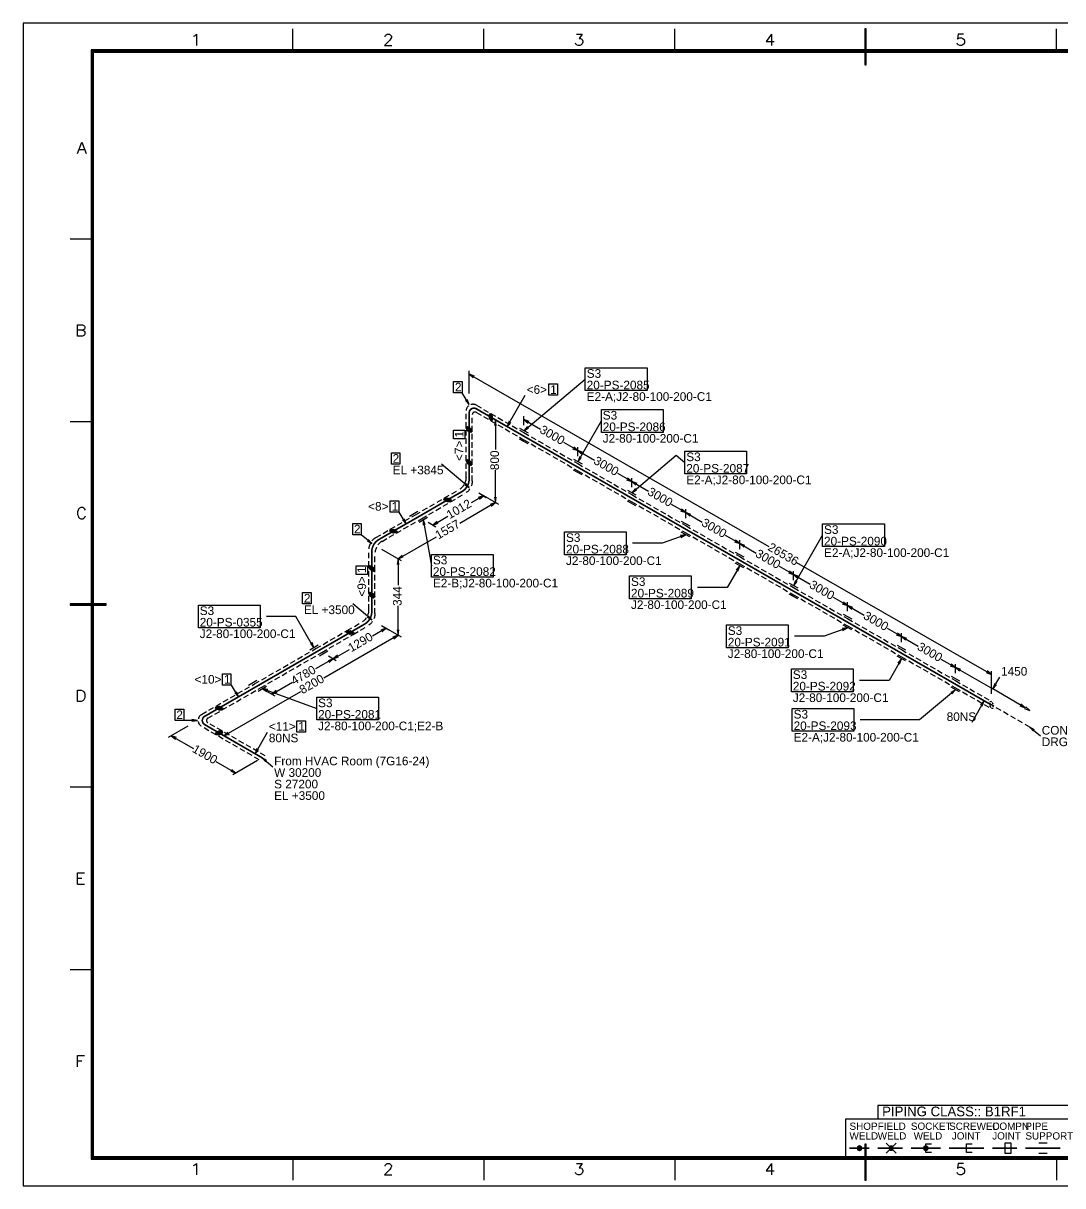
# Model space of a CAD drawing. Extents: x 0 to 594, y 0 to 420.
# Drawn here: x 0 to 375.8, y 0 to 420 of the extents above; entities that cross this region are included whole.
import ezdxf

# ---------------------------------------------------------------- set-up
doc = ezdxf.new("R2010")
doc.units = 0
doc.linetypes.add('GT100', pattern=[1, 0.666667, -0.333333])
doc.linetypes.add('GT110', pattern=[3, 2, -1])
doc.styles.add('HTX1', font='O8116901', dxfattribs={"width": 1.02})

msp = doc.modelspace()

# ---------------------------------------------------------------- linework, layer by layer
at = {"layer": 'GT_1', "flags": 128}
for points in [[(0, 0), (594, 0), (594, 420), (0, 420), (0, 0)], [(61.6, 415.3), (62, 415.5), (62.6, 416), (62.6, 412)], [(97.5, 410), (97.5, 418)], [(130.8, 415.1), (130.8, 415.3), (131, 415.6), (131.2, 415.8), (131.6, 416), (132.4, 416), (132.7, 415.8), (132.9, 415.6), (133.1, 415.3), (133.1, 414.9), (132.9, 414.5), (132.5, 413.9), (130.6, 412), (133.3, 412)], [(166.5, 410), (166.5, 418)], [(200, 416), (202.1, 416), (201, 414.5), (201.5, 414.5), (201.9, 414.3), (202.1, 414.1), (202.3, 413.5), (202.3, 413.2), (202.1, 412.6), (201.7, 412.2), (201.2, 412), (200.6, 412), (200, 412.2), (199.8, 412.4), (199.6, 412.8)], [(235.5, 410), (235.5, 418)], [(270.5, 416), (268.6, 413.4), (271.5, 413.4)], [(270.5, 416), (270.5, 412)], [(304.3, 405), (304.7, 405), (304.7, 418), (304.3, 418), (304.3, 405)], [(304.5, 405), (304.5, 418)], [(304.5, 410), (304.5, 418)], [(339.9, 416), (338, 416), (337.8, 414.3), (338, 414.5), (338.6, 414.7), (339.2, 414.7), (339.7, 414.5), (340.1, 414.1), (340.3, 413.5), (340.3, 413.2), (340.1, 412.6), (339.7, 412.2), (339.2, 412), (338.6, 412), (338, 412.2), (337.8, 412.4), (337.6, 412.8)], [(373.5, 410), (373.5, 418)], [(583.6, 409.6), (584.4, 410.4), (24.6, 410.4), (25.4, 409.6), (583.6, 409.6)], [(25.4, 409.6), (24.6, 410.4), (24.6, 9.6), (25.4, 10.4), (25.4, 409.6)], [(584.2, 410.2), (24.8, 410.2), (25, 410), (584, 410), (583.8, 409.8), (25.2, 409.8)], [(24.8, 410.2), (24.8, 9.8), (25, 10), (25, 410), (25.2, 409.8), (25.2, 10.2)], [(25, 10), (584, 10), (584, 85), (404, 85), (404, 410), (25, 410), (25, 10)], [(19.6, 373), (21.2, 377), (22.7, 373)], [(20.2, 374.4), (22.1, 374.4)], [(25, 342), (17, 342)], [(19.6, 307), (19.6, 311), (21.4, 311), (21.9, 310.8), (22.1, 310.6), (22.3, 310.3), (22.3, 309.9), (22.1, 309.5), (21.9, 309.3), (21.4, 309.1), (19.6, 309.1)], [(21.4, 309.1), (21.9, 308.9), (22.1, 308.7), (22.3, 308.4), (22.3, 307.8), (22.1, 307.4), (21.9, 307.2), (21.4, 307), (19.6, 307)], [(161.2, 286.2), (161.2, 294.4)], [(203.2, 295.5), (225.5, 295.5), (225.5, 287.3), (203.2, 287.3), (203.2, 295.5)], [(155.6, 290.6), (158.7, 290.6), (158.7, 286.5), (155.6, 286.5), (155.6, 290.6)], [(163.1, 292.5), (161.2, 293.2), (162.7, 291.9)], [(161.2, 293.2), (269.5, 230.9)], [(181, 272.8), (203.2, 291.4)], [(161.2, 282.2), (158.7, 286.5)], [(175, 274.3), (181.5, 285.6)], [(190, 289.7), (193.1, 289.7), (193.1, 285.6), (190, 285.6), (190, 289.7)], [(159.9, 283.7), (161.2, 282.2), (160.5, 284.1)], [(164.7, 280.2), (171.8, 276.1)], [(168.4, 277.3), (169, 276.5), (169.6, 276.6), (169.6, 278.1), (169, 278.9), (168.4, 278.8), (168.4, 277.3)], [(168.4, 278.8), (169.07, 278.8)], [(168.4, 278.6), (169.22, 278.6)], [(168.4, 278.4), (169.38, 278.4)], [(168.4, 278.2), (169.53, 278.2)], [(168.4, 278), (169.6, 278)], [(168.4, 277.8), (169.6, 277.8)], [(168.4, 277.6), (169.6, 277.6)], [(168.4, 277.4), (169.6, 277.4)], [(168.47, 277.2), (169.6, 277.2)], [(181, 274.8), (181, 278)], [(209, 280.4), (231.3, 280.4), (231.3, 272.2), (209, 272.2), (209, 280.4)], [(25, 276), (17, 276)], [(155.5, 269.8), (155.5, 273), (159.6, 273), (159.6, 269.8), (155.5, 269.8)], [(160.6, 272.8), (160.1, 273.8), (160.6, 274.3), (161.8, 273.6), (162.3, 272.6), (161.8, 272.1), (160.6, 272.8)], [(160.1, 273.8), (161.46, 273.8)], [(160.2, 273.6), (161.8, 273.6)], [(160.3, 274), (161.11, 274)], [(160.3, 273.4), (161.9, 273.4)], [(160.4, 273.2), (162, 273.2)], [(160.5, 273), (162.1, 273)], [(168.62, 277), (169.6, 277)], [(168.78, 276.8), (169.6, 276.8)], [(168.93, 276.6), (169.6, 276.6)], [(171, 274.7), (170.7, 276.7), (170.4, 274.7)], [(170.7, 276.7), (170.7, 266)], [(175.7, 276.2), (175, 274.3), (176.3, 275.8)], [(179.4, 273.7), (182.5, 272)], [(182.9, 276.1), (181, 276.8), (182.5, 275.5)], [(181, 276.8), (187, 273.3)], [(182.3, 274.3), (181, 272.8), (182.7, 273.8)], [(200.5, 261.6), (209, 276.3)], [(160.6, 272.8), (162.2, 272.8)], [(160.94, 272.6), (162.3, 272.6)], [(161.29, 272.4), (162.1, 272.4)], [(182.5, 268), (179.4, 269.7)], [(133.1, 264.8), (136.2, 264.8), (136.2, 260.7), (133.1, 260.7), (133.1, 264.8)], [(200.5, 265.6), (195.4, 268.5)], [(198.6, 266.3), (200.5, 265.6), (199, 266.9)], [(200.5, 263.6), (200.5, 266.8)], [(200.5, 263.6), (200.5, 266.8)], [(202.4, 264.9), (200.5, 265.6), (202, 264.3)], [(200.5, 265.6), (206.5, 262.1)], [(239.2, 265.4), (261.5, 265.4), (261.5, 257.2), (239.2, 257.2), (239.2, 265.4)], [(161.2, 252.3), (151.2, 260.7)], [(160.6, 260.9), (160.1, 261.9), (160.6, 262.4), (161.8, 261.7), (162.3, 260.7), (161.8, 260.2), (160.6, 260.9)], [(160.15, 261.8), (161.63, 261.8)], [(160.2, 262), (161.29, 262)], [(160.25, 261.6), (161.85, 261.6)], [(160.35, 261.4), (161.95, 261.4)], [(160.4, 262.2), (160.94, 262.2)], [(160.45, 261.2), (162.05, 261.2)], [(160.55, 261), (162.15, 261)], [(160.77, 260.8), (162.25, 260.8)], [(161.11, 260.6), (162.2, 260.6)], [(198.9, 262.5), (202, 260.8)], [(201.2, 263.5), (200.5, 261.6), (201.8, 263.1)], [(220, 250.4), (236.1, 263.9), (239.2, 261.3)], [(161.46, 260.4), (162, 260.4)], [(170.7, 246.8), (170.7, 258.5)], [(202, 256.8), (198.9, 258.5)], [(220, 254.4), (214.9, 257.3)], [(159.5, 253.3), (161.2, 252.3), (159.9, 253.8)], [(218.1, 255.1), (220, 254.4), (218.5, 255.7)], [(220, 252.4), (220, 255.6)], [(220, 252.4), (220, 255.6)], [(221.9, 253.7), (220, 254.4), (221.5, 253.1)], [(220, 254.4), (226, 250.9)], [(152.1, 247.8), (152.3, 248.4), (153.4, 248.5), (154.7, 247.8), (154.5, 247.2), (153.4, 247.1), (152.1, 247.8)], [(152.1, 247.8), (154.7, 247.8)], [(152.17, 248), (154.33, 248)], [(152.23, 248.2), (153.96, 248.2)], [(152.3, 248.4), (153.59, 248.4)], [(166.4, 249.3), (161.9, 246.7)], [(164.9, 248), (166.4, 249.3), (164.5, 248.6)], [(164.7, 250.3), (171.8, 246.2)], [(164.7, 250.3), (167.4, 248.7)], [(164.7, 250.3), (171.8, 246.2)], [(170.4, 248.8), (170.7, 246.8), (171, 248.8)], [(218.4, 251.3), (221.5, 249.6)], [(221.3, 251.9), (220, 250.4), (221.7, 251.4)], [(22.5, 244.1), (22.3, 244.5), (21.9, 244.8), (21.5, 245), (20.8, 245), (20.4, 244.8), (20, 244.5), (19.8, 244.1), (19.6, 243.5), (19.6, 242.5), (19.8, 242), (20, 241.6), (20.4, 241.2), (20.8, 241), (21.5, 241), (21.9, 241.2), (22.3, 241.6), (22.5, 242)], [(132.7, 247.5), (135.8, 247.5), (135.8, 243.4), (132.7, 243.4), (132.7, 247.5)], [(152.47, 247.6), (154.63, 247.6)], [(152.84, 247.4), (154.57, 247.4)], [(153.21, 247.2), (154.5, 247.2)], [(170.7, 246.8), (157.8, 239.3)], [(169.2, 245.5), (170.7, 246.8), (168.8, 246.1)], [(221.5, 245.6), (218.4, 247.3)], [(239.5, 243.2), (234.4, 246.1)], [(237.6, 243.9), (239.5, 243.2), (238, 244.5)], [(239.5, 241.2), (239.5, 244.4)], [(239.5, 241.2), (239.5, 244.4)], [(138.4, 239.1), (135.9, 243.4)], [(137.1, 240.6), (138.4, 239.1), (137.7, 241)], [(142.6, 243.6), (139.6, 241.8)], [(143.1, 239.8), (146.1, 241.6)], [(145.3, 238.8), (144.6, 240.7), (144.6, 238.7)], [(144.6, 240.7), (147.6, 224)], [(146.4, 239.7), (149.1, 238.1)], [(148.1, 238.7), (153.5, 241.9)], [(149.6, 240), (148.1, 238.7), (150, 239.4)], [(237.9, 240.1), (241, 238.4)], [(241.4, 242.5), (239.5, 243.2), (241, 241.9)], [(239.5, 243.2), (245.5, 239.7)], [(119.1, 239.3), (122.2, 239.3), (122.2, 235.2), (119.1, 235.2), (119.1, 239.3)], [(132.5, 236.5), (132.7, 237.1), (133.8, 237.2), (135.1, 236.5), (134.9, 235.9), (133.8, 235.8), (132.5, 236.5)], [(132.53, 236.6), (134.91, 236.6)], [(132.6, 236.8), (134.54, 236.8)], [(132.67, 237), (134.17, 237)], [(132.69, 236.4), (135.07, 236.4)], [(133.06, 236.2), (135, 236.2)], [(133.43, 236), (134.93, 236)], [(195.7, 236.2), (218, 236.2), (218, 228), (195.7, 228), (195.7, 236.2)], [(241, 234.4), (237.9, 236.1)], [(289, 239.1), (311.3, 239.1), (311.3, 230.9), (289, 230.9), (289, 239.1)], [(126, 232), (122.2, 235.2)], [(124.3, 233), (126, 232), (124.7, 233.5)], [(135.5, 226.5), (149.4, 234.5)], [(239.5, 235.2), (231, 232.1), (220.3, 232.1)], [(237.8, 234.2), (239.5, 235.2), (237.5, 234.9)], [(259, 232), (253.9, 234.9)], [(257.1, 232.7), (259, 232), (257.5, 233.3)], [(259, 230), (259, 233.2)], [(259, 230), (259, 233.2)], [(260.9, 231.3), (259, 232), (260.5, 230.7)], [(259, 232), (265, 228.5)], [(278.5, 216.8), (289, 235)], [(129.5, 230), (136.6, 225.9)], [(129.5, 230), (136.6, 225.9)], [(137, 227.8), (135.5, 226.5), (137.4, 227.2)], [(147.6, 228.1), (169.9, 228.1), (169.9, 219.9), (147.6, 219.9), (147.6, 228.1)], [(257.4, 228.9), (260.5, 227.2)], [(120.3, 220.8), (120.3, 224), (124.4, 224), (124.4, 220.8), (120.3, 220.8)], [(125.4, 222.6), (124.9, 223.6), (125.4, 224.1), (126.6, 223.4), (127.1, 222.4), (126.6, 221.9), (125.4, 222.6)], [(124.9, 223.6), (126.26, 223.6)], [(125, 223.4), (126.6, 223.4)], [(125.1, 223.8), (125.91, 223.8)], [(125.1, 223.2), (126.7, 223.2)], [(125.2, 223), (126.8, 223)], [(125.3, 222.8), (126.9, 222.8)], [(135.8, 224.5), (135.5, 226.5), (135.2, 224.5)], [(135.5, 226.5), (135.5, 217)], [(259, 224), (254.5, 216.2), (243.8, 216.2)], [(260.5, 223.2), (257.4, 224.9)], [(258.3, 222.1), (259, 224), (257.7, 222.5)], [(278.5, 220.8), (273.4, 223.7)], [(350, 184.7), (279.7, 225)], [(125.4, 222.6), (127, 222.6)], [(125.74, 222.4), (127.1, 222.4)], [(126.09, 222.2), (126.9, 222.2)], [(219.2, 220.3), (241.5, 220.3), (241.5, 212.1), (219.2, 212.1), (219.2, 220.3)], [(276.6, 221.5), (278.5, 220.8), (277, 222.1)], [(278.5, 218.8), (278.5, 222)], [(278.5, 218.8), (278.5, 222)], [(280.4, 220.1), (278.5, 220.8), (280, 219.5)], [(278.5, 220.8), (284.5, 217.3)], [(279.2, 218.7), (278.5, 216.8), (279.8, 218.3)], [(101, 214.3), (104.1, 214.3), (104.1, 210.2), (101, 210.2), (101, 214.3)], [(125.4, 213), (124.9, 214), (125.4, 214.5), (126.6, 213.8), (127.1, 212.8), (126.6, 212.3), (125.4, 213)], [(276.9, 217.7), (280, 216)], [(30, 209.8), (30, 210.2), (17, 210.2), (17, 209.8), (30, 209.8)], [(30, 210), (17, 210)], [(25, 210), (17, 210)], [(126, 204.4), (119.1, 210.2)], [(124.9, 214), (126.26, 214)], [(125, 213.8), (126.6, 213.8)], [(125.1, 214.2), (125.91, 214.2)], [(125.1, 213.6), (126.7, 213.6)], [(125.2, 213.4), (126.8, 213.4)], [(125.3, 213.2), (126.9, 213.2)], [(125.4, 213), (127, 213)], [(125.74, 212.8), (127.1, 212.8)], [(126.09, 212.6), (126.9, 212.6)], [(280, 212), (276.9, 213.7)], [(298, 209.6), (292.9, 212.5)], [(296.1, 210.3), (298, 209.6), (296.5, 210.9)], [(298, 207.6), (298, 210.8)], [(298, 207.6), (298, 210.8)], [(63.3, 209.8), (85.6, 209.8), (85.6, 201.6), (63.3, 201.6), (63.3, 209.8)], [(124.3, 205.4), (126, 204.4), (124.7, 205.9)], [(135.5, 198.9), (135.5, 209.5)], [(296.4, 206.5), (299.5, 204.8)], [(299.9, 208.9), (298, 209.6), (299.5, 208.3)], [(298, 209.6), (304, 206.1)], [(105.1, 194.4), (98.6, 205.7), (87.9, 205.7)], [(129.5, 202.4), (136.6, 198.3)], [(129.5, 202.4), (132.2, 200.8)], [(129.5, 202.4), (136.6, 198.3)], [(254.2, 202.6), (276.5, 202.6), (276.5, 194.4), (254.2, 194.4), (254.2, 202.6)], [(298, 201.6), (289.5, 198.5), (278.8, 198.5)], [(296.3, 200.6), (298, 201.6), (296, 201.3)], [(299.5, 200.8), (296.4, 202.5)], [(135.5, 198.9), (108.7, 183.4)], [(116.9, 199.9), (117.1, 200.5), (118.2, 200.6), (119.5, 199.9), (119.3, 199.3), (118.2, 199.2), (116.9, 199.9)], [(116.93, 200), (119.31, 200)], [(117, 200.2), (118.94, 200.2)], [(117.07, 200.4), (118.57, 200.4)], [(117.09, 199.8), (119.47, 199.8)], [(117.46, 199.6), (119.4, 199.6)], [(117.83, 199.4), (119.33, 199.4)], [(131.2, 201.4), (126.3, 198.6)], [(129.7, 200.1), (131.2, 201.4), (129.3, 200.7)], [(134, 197.6), (135.5, 198.9), (133.6, 198.2)], [(135.2, 200.9), (135.5, 198.9), (135.8, 200.9)], [(317.5, 198.4), (312.4, 201.3)], [(315.6, 199.1), (317.5, 198.4), (316, 199.7)], [(317.5, 196.4), (317.5, 199.6)], [(317.5, 196.4), (317.5, 199.6)], [(319.4, 197.7), (317.5, 198.4), (319, 197.1)], [(317.5, 198.4), (323.5, 194.9)], [(106.6, 195.3), (103.6, 193.5)], [(103.8, 195.9), (105.1, 194.4), (104.4, 196.3)], [(107.1, 191.5), (110.1, 193.3)], [(112.1, 190.4), (117.9, 193.8)], [(315.9, 195.3), (319, 193.6)], [(112.1, 190.4), (105.6, 186.7)], [(110.6, 189.1), (112.1, 190.4), (110.2, 189.7)], [(110.4, 191.4), (113.1, 189.8)], [(110.4, 191.4), (113.1, 189.8)], [(113.6, 191.7), (112.1, 190.4), (114, 191.1)], [(317.5, 190.4), (313, 182.6), (302.3, 182.6)], [(319, 189.6), (315.9, 191.3)], [(316.8, 188.5), (317.5, 190.4), (316.2, 188.9)], [(337, 187.2), (331.9, 190.1)], [(72, 185), (75.1, 185), (75.1, 180.9), (72, 180.9), (72, 185)], [(277.7, 186.7), (300, 186.7), (300, 178.5), (277.7, 178.5), (277.7, 186.7)], [(335.1, 187.9), (337, 187.2), (335.5, 188.5)], [(337, 185.2), (337, 188.4)], [(337, 185.2), (337, 188.4)], [(338.9, 186.5), (337, 187.2), (338.5, 185.9)], [(337, 187.2), (350.5, 179.5)], [(348.1, 185.4), (350, 184.7), (348.5, 186)], [(350, 177.7), (350, 185.9)], [(77.8, 176.6), (75.3, 180.9)], [(84.4, 182.5), (81.4, 180.7)], [(89.9, 177.6), (97.3, 181.9)], [(335.4, 184.1), (338.5, 182.4)], [(350.5, 179.5), (353, 183.8)], [(351.2, 181.4), (350.5, 179.5), (351.8, 181)], [(19.6, 175), (19.6, 179), (21, 179), (21.5, 178.8), (21.9, 178.5), (22.1, 178.1), (22.3, 177.5), (22.3, 176.5), (22.1, 176), (21.9, 175.6), (21.5, 175.2), (21, 175), (19.6, 175)], [(72.5, 162.6), (100.3, 178.6)], [(76.5, 178.1), (77.8, 176.6), (77.1, 178.5)], [(84.9, 178.7), (87.9, 180.5)], [(88.4, 179.3), (86.4, 179.6), (88.1, 178.6)], [(86.4, 179.6), (106.1, 172.4)], [(88.2, 178.6), (90.9, 177)], [(91.4, 178.9), (89.9, 177.6), (91.8, 178.3)], [(106.1, 176.5), (128.4, 176.5), (128.4, 168.3), (106.1, 168.3), (106.1, 176.5)], [(337, 179.2), (324, 168.3), (302.6, 168.3)], [(335.7, 177.7), (337, 179.2), (335.3, 178.2)], [(338.5, 178.4), (335.4, 180.1)], [(362.2, 172.7), (350.5, 179.5)], [(69.5, 172.6), (69.7, 173.2), (70.8, 173.3), (72.1, 172.6), (71.9, 172), (70.8, 171.9), (69.5, 172.6)], [(69.5, 172.6), (72.1, 172.6)], [(69.57, 172.8), (71.73, 172.8)], [(69.63, 173), (71.36, 173)], [(69.7, 173.2), (70.99, 173.2)], [(69.87, 172.4), (72.03, 172.4)], [(278, 172.4), (300.3, 172.4), (300.3, 164.2), (278, 164.2), (278, 172.4)], [(347.4, 175.2), (342.9, 167.4)], [(346.7, 173.3), (347.4, 175.2), (346.1, 173.7)], [(360.3, 173.4), (362.2, 172.7), (360.7, 174)], [(362, 172.4), (363.9, 171.7), (362.4, 173)], [(54.9, 172.2), (58, 172.2), (58, 168.1), (54.9, 168.1), (54.9, 172.2)], [(63, 168.1), (58, 168.1)], [(61, 167.8), (63, 168.1), (61, 168.4)], [(70.24, 172.2), (71.97, 172.2)], [(70.61, 172), (71.9, 172)], [(98.9, 168), (102, 168), (102, 163.9), (98.9, 163.9), (98.9, 168)], [(59.5, 166.1), (52.4, 162)], [(66.5, 166.1), (73.6, 162)], [(72.1, 163.6), (71.9, 164.2), (70.8, 164.3), (69.5, 163.6), (69.7, 163), (70.8, 162.9), (72.1, 163.6)], [(69.87, 163.8), (72.03, 163.8)], [(70.24, 164), (71.97, 164)], [(70.61, 164.2), (71.9, 164.2)], [(74, 163.9), (72.5, 162.6), (74.4, 163.3)], [(83.8, 156.1), (88.3, 163.9)], [(365.6, 164.7), (363.9, 165.7), (365.2, 164.2)], [(363.9, 165.7), (367.7, 162.5)], [(55.4, 161.9), (53.5, 162.6), (55, 161.3)], [(53.5, 162.6), (61.5, 158)], [(69.5, 163.6), (72.1, 163.6)], [(69.57, 163.4), (71.73, 163.4)], [(69.63, 163.2), (71.36, 163.2)], [(69.7, 163), (70.99, 163)], [(84.5, 158), (83.8, 156.1), (85.1, 157.6)], [(76.9, 149.1), (69.8, 153.2)], [(84.7, 153.6), (75.8, 148.5)], [(88.1, 153.6), (86.4, 154.6), (87.7, 153.1)], [(86.4, 154.6), (90.2, 151.4)], [(75, 149.8), (76.9, 149.1), (75.4, 150.4)], [(25, 144), (17, 144)], [(19.6, 109), (19.6, 113), (22.1, 113)], [(19.6, 111.1), (21.2, 111.1)], [(19.6, 109), (22.1, 109)], [(25, 78), (17, 78)], [(19.6, 43), (19.6, 47), (22.1, 47)], [(19.6, 45.1), (21.2, 45.1)], [(404, 29), (309, 29), (309, 24)], [(307.4, 24), (297.2, 24), (297.2, 10)], [(319.4, 24), (307.4, 24)], [(404, 24), (309, 24)], [(333.2, 24), (319.4, 24)], [(348.8, 24), (333.2, 24)], [(360.8, 24), (348.8, 24)], [(376.4, 24), (360.8, 24)], [(302.9, 13), (302.3, 12.6), (301.7, 13), (301.7, 14.2), (302.3, 14.6), (302.9, 14.2), (302.9, 13)], [(301.7, 14.2), (302.9, 14.2)], [(301.7, 14), (302.9, 14)], [(301.7, 13.8), (302.9, 13.8)], [(301.7, 13.6), (302.9, 13.6)], [(301.7, 13.4), (302.9, 13.4)], [(301.7, 13.2), (302.9, 13.2)], [(301.7, 13), (302.9, 13)], [(302, 14.4), (302.6, 14.4)], [(302, 12.8), (302.6, 12.8)], [(304.7, 15), (304.3, 15), (304.3, 2), (304.7, 2), (304.7, 15)], [(304.5, 15), (304.5, 2)], [(312, 11.8), (315.6, 15.4)], [(312, 15.4), (315.6, 11.8)], [(313.4, 12.9), (314.1, 12.9), (314.5, 13.6), (314.1, 14.3), (313.4, 14.3), (313, 13.6), (313.4, 12.9)], [(313, 13.6), (314.5, 13.6)], [(313.11, 13.8), (314.39, 13.8)], [(313.11, 13.4), (314.39, 13.4)], [(313.23, 14), (314.27, 14)], [(313.23, 13.2), (314.27, 13.2)], [(313.34, 14.2), (314.16, 14.2)], [(313.34, 13), (314.16, 13)], [(326.9, 13), (326.3, 12.6), (325.7, 13), (325.7, 14.2), (326.3, 14.6), (326.9, 14.2), (326.9, 13)], [(325.7, 14.2), (326.9, 14.2)], [(325.7, 14), (326.9, 14)], [(325.7, 13.8), (326.9, 13.8)], [(325.7, 13.6), (326.9, 13.6)], [(325.7, 13.4), (326.9, 13.4)], [(325.7, 13.2), (326.9, 13.2)], [(325.7, 13), (326.9, 13)], [(326, 14.4), (326.6, 14.4)], [(326, 12.8), (326.6, 12.8)], [(328.3, 12), (326.3, 12), (326.3, 15.2), (328.3, 15.2)], [(343, 12), (341, 12), (341, 15.2), (343, 15.2)], [(354.8, 13.6), (354.8, 11.8), (357.1, 11.8), (357.1, 15.4), (354.8, 15.4), (354.8, 13.6), (357.1, 13.6)], [(370.2, 15.4), (367.1, 15.4)], [(25.4, 10.4), (24.6, 9.6), (584.4, 9.6), (583.6, 10.4), (25.4, 10.4)], [(24.8, 9.8), (584.2, 9.8), (584, 10), (25, 10), (25.2, 10.2), (583.8, 10.2)], [(97.5, 10), (97.5, 2)], [(166.5, 10), (166.5, 2)], [(235.5, 10), (235.5, 2)], [(304.5, 10), (304.5, 2)], [(367.1, 11.8), (370.2, 11.8)], [(373.5, 10), (373.5, 2)], [(61.6, 7.3), (62, 7.5), (62.6, 8), (62.6, 4)], [(130.8, 7.1), (130.8, 7.3), (131, 7.6), (131.2, 7.8), (131.6, 8), (132.4, 8), (132.7, 7.8), (132.9, 7.6), (133.1, 7.3), (133.1, 6.9), (132.9, 6.5), (132.5, 5.9), (130.6, 4), (133.3, 4)], [(200, 8), (202.1, 8), (201, 6.5), (201.5, 6.5), (201.9, 6.3), (202.1, 6.1), (202.3, 5.5), (202.3, 5.2), (202.1, 4.6), (201.7, 4.2), (201.2, 4), (200.6, 4), (200, 4.2), (199.8, 4.4), (199.6, 4.8)], [(270.5, 8), (268.6, 5.4), (271.5, 5.4)], [(270.5, 8), (270.5, 4)], [(339.9, 8), (338, 8), (337.8, 6.3), (338, 6.5), (338.6, 6.7), (339.2, 6.7), (339.7, 6.5), (340.1, 6.1), (340.3, 5.5), (340.3, 5.2), (340.1, 4.6), (339.7, 4.2), (339.2, 4), (338.6, 4), (338, 4.2), (337.8, 4.4), (337.6, 4.8)]]:
    msp.add_lwpolyline(points, dxfattribs=at)
at = {"layer": 'GT_1', "linetype": 'GT110', "flags": 128}
for points in [[(163.8, 282, 0.577191), (160.07, 279.85)], [(163.8, 279.4, 0.576963), (162.33, 278.55)], [(160.07, 255.95, -0.268116), (157.47, 251.45)], [(162.33, 254.65, -0.268116), (159.73, 250.15)], [(127.47, 234.15, 0.267786), (124.87, 229.65)], [(129.73, 232.85, 0.267786), (127.13, 228.35)], [(124.87, 208.05, -0.268116), (122.27, 203.55)], [(127.13, 206.75, -0.268116), (124.53, 202.25)], [(64.47, 170.25, 0.57736), (64.47, 165.95)], [(66.73, 168.95, 0.57736), (66.73, 167.25)]]:
    msp.add_lwpolyline(points, format="xyb", dxfattribs=at)
for points in [[(163.8, 282), (169, 279)], [(160.1, 273.9), (160.1, 279.9)], [(162.3, 272.5), (162.3, 278.5)], [(163.8, 279.4), (169, 276.4)], [(169, 279), (181, 272.1)], [(160.1, 262), (160.1, 273.9)], [(169, 276.4), (181, 269.5)], [(162.3, 260.6), (162.3, 272.5)], [(181, 272.1), (200.5, 260.9)], [(181, 269.5), (200.5, 258.3)], [(160.1, 256), (160.1, 262)], [(162.3, 254.6), (162.3, 260.6)], [(200.5, 260.9), (220, 249.7)], [(200.5, 258.3), (220, 247.1)], [(141.8, 242.4), (152.3, 248.5)], [(152.3, 248.5), (157.5, 251.5)], [(154.5, 247.1), (159.7, 250.1)], [(220, 249.7), (239.5, 238.5)], [(144, 241), (154.5, 247.1)], [(220, 247.1), (239.5, 235.9)], [(132.7, 237.2), (141.8, 242.4)], [(134.9, 235.8), (144, 241)], [(127.5, 234.2), (132.7, 237.2)], [(129.7, 232.8), (134.9, 235.8)], [(239.5, 238.5), (259, 227.3)], [(239.5, 235.9), (259, 224.7)], [(124.9, 223.7), (124.9, 229.7)], [(127.1, 222.3), (127.1, 228.3)], [(259, 227.3), (278.5, 216.1)], [(124.9, 214.1), (124.9, 223.7)], [(259, 224.7), (278.5, 213.5)], [(127.1, 212.7), (127.1, 222.3)], [(278.5, 216.1), (298, 204.9)], [(124.9, 208.1), (124.9, 214.1)], [(127.1, 206.7), (127.1, 212.7)], [(278.5, 213.5), (298, 202.3)], [(117.1, 200.6), (122.3, 203.6)], [(119.3, 199.2), (124.5, 202.2)], [(298, 204.9), (317.5, 193.7)], [(298, 202.3), (317.5, 191.1)], [(105.8, 194.1), (117.1, 200.6)], [(108, 192.7), (119.3, 199.2)], [(83.6, 181.3), (105.8, 194.1)], [(317.5, 193.7), (337, 182.5)], [(85.8, 179.9), (108, 192.7)], [(317.5, 191.1), (337, 179.9)], [(69.7, 173.3), (83.6, 181.3)], [(337, 182.5), (350, 175)], [(71.9, 171.9), (85.8, 179.9)], [(337, 179.9), (350, 172.4)], [(64.5, 170.3), (69.7, 173.3)], [(363.9, 165.7), (350, 173.7)], [(66.7, 168.9), (71.9, 171.9)], [(69.7, 162.9), (64.5, 165.9)], [(71.9, 164.3), (66.7, 167.3)], [(87.5, 155.3), (71.9, 164.3)], [(85.3, 153.9), (69.7, 162.9)]]:
    msp.add_lwpolyline(points, dxfattribs=at)
at = {"layer": 'GT_1', "const_width": 0.6, "flags": 128}
for points in [[(163.8, 280.7, 0.577127), (161.2, 279.2)], [(161.2, 255.3, -0.268116), (158.6, 250.8)], [(128.6, 233.5, 0.267786), (126, 229)], [(126, 207.4, -0.268116), (123.4, 202.9)], [(65.6, 169.6, 0.57736), (65.6, 166.6)]]:
    msp.add_lwpolyline(points, format="xyb", dxfattribs=at)
for points in [[(161.2, 279.2), (161.2, 273.2)], [(169, 277.7), (163.8, 280.7)], [(181, 270.8), (169, 277.7)], [(161.2, 273.2), (161.2, 261.3)], [(200.5, 259.6), (181, 270.8)], [(161.2, 261.3), (161.2, 255.3)], [(220, 248.4), (200.5, 259.6)], [(153.4, 247.8), (142.9, 241.7)], [(158.6, 250.8), (153.4, 247.8)], [(239.5, 237.2), (220, 248.4)], [(142.9, 241.7), (133.8, 236.5)], [(133.8, 236.5), (128.6, 233.5)], [(259, 226), (239.5, 237.2)], [(126, 229), (126, 223)], [(126, 223), (126, 213.4)], [(278.5, 214.8), (259, 226)], [(298, 203.6), (278.5, 214.8)], [(126, 213.4), (126, 207.4)], [(123.4, 202.9), (118.2, 199.9)], [(317.5, 192.4), (298, 203.6)], [(118.2, 199.9), (106.9, 193.4)], [(106.9, 193.4), (84.7, 180.6)], [(337, 181.2), (317.5, 192.4)], [(84.7, 180.6), (70.8, 172.6)], [(350, 173.7), (337, 181.2)], [(70.8, 172.6), (65.6, 169.6)], [(65.6, 166.6), (70.8, 163.6)], [(70.8, 163.6), (86.4, 154.6)], [(305.9, 13.6), (298.7, 13.6)], [(317.9, 13.6), (308.9, 13.6)], [(331.7, 13.6), (320.9, 13.6)], [(347.3, 13.6), (334.7, 13.6)], [(359.3, 13.6), (350.3, 13.6)], [(374.9, 13.6), (362.3, 13.6)]]:
    msp.add_lwpolyline(points, dxfattribs=at)
at = {"layer": 'GT_1', "linetype": 'GT100', "flags": 128}
msp.add_lwpolyline([(349.4, 173.3), (350, 172.5), (350.6, 172.6), (350.6, 174.1), (350, 174.9), (349.4, 174.8), (349.4, 173.3)], dxfattribs=at)

# ---------------------------------------------------------------- texts
at = {"layer": 'GT_1', "style": 'HTX1', "width": 1.02}
for s, height, p in [('S3', 3.125, (203.7, 291.9)), ('2', 3.12, (156.06, 287)), ('20-PS-2085', 3.125, (203.7, 287.73)), ('<6>', 3.125, (182, 286.1)), ('1', 3.12, (190.5, 286.1)), ('E2-A;J2-80-100-200-C1', 3.125, (203.7, 283.57)), ('S3', 3.125, (209.5, 276.8)), ('20-PS-2086', 3.125, (209.5, 272.63)), ('J2-80-100-200-C1', 3.125, (209.5, 268.47)), ('S3', 3.125, (239.7, 261.8)), ('2', 3.12, (133.56, 261.2)), ('20-PS-2087', 3.125, (239.7, 257.63)), ('EL +3845', 3.125, (133.56, 257.03)), ('E2-A;J2-80-100-200-C1', 3.125, (239.7, 253.47)), ('<8>', 3.125, (124.69, 243.9)), ('1', 3.12, (133.19, 243.9)), ('2', 3.12, (119.56, 235.7)), ('S3', 3.125, (196.21, 232.6)), ('S3', 3.125, (289.5, 235.5)), ('20-PS-2088', 3.125, (196.21, 228.43)), ('20-PS-2090', 3.125, (289.5, 231.33)), ('S3', 3.125, (148.1, 224.5)), ('J2-80-100-200-C1', 3.125, (196.21, 224.27)), ('E2-A;J2-80-100-200-C1', 3.125, (289.5, 227.17)), ('20-PS-2082', 3.125, (148.1, 220.33)), ('E2-B;J2-80-100-200-C1', 3.125, (148.1, 216.17)), ('S3', 3.125, (219.71, 216.7)), ('20-PS-2089', 3.125, (219.71, 212.53)), ('2', 3.12, (101.46, 210.7)), ('J2-80-100-200-C1', 3.125, (219.71, 208.37)), ('S3', 3.125, (63.81, 206.2)), ('EL +3500', 3.125, (101.46, 206.53)), ('20-PS-0355', 3.125, (63.81, 202.03)), ('S3', 3.125, (254.71, 199)), ('J2-80-100-200-C1', 3.125, (63.81, 197.87)), ('20-PS-2091', 3.125, (254.71, 194.83)), ('J2-80-100-200-C1', 3.125, (254.71, 190.67)), ('S3', 3.125, (278.21, 183.1)), ('1450', 3.125, (353.5, 184.3)), ('<10>', 3.125, (61.94, 181.4)), ('1', 3.12, (72.57, 181.4)), ('20-PS-2092', 3.125, (278.21, 178.93)), ('J2-80-100-200-C1', 3.125, (278.21, 174.77)), ('S3', 3.125, (106.6, 172.9)), ('2', 3.12, (55.36, 168.6)), ('20-PS-2081', 3.125, (106.6, 168.73)), ('S3', 3.125, (278.5, 168.8)), ('80NS', 3.125, (333.83, 167.9)), ('<11>', 3.125, (88.8, 164.4)), ('1', 3.12, (99.42, 164.4)), ('J2-80-100-200-C1;E2-B', 3.125, (106.6, 164.57)), ('20-PS-2093', 3.125, (278.5, 164.63)), ('CONT. FROM', 3.125, (368.2, 163)), ('80NS', 3.125, (88.8, 160.23)), ('E2-A;J2-80-100-200-C1', 3.125, (278.5, 160.47)), ('DRG 1', 3.125, (368.2, 158.83)), ('From HVAC Room (7G16-24)', 3.125, (90.7, 151.9)), ('W 30200', 3.125, (90.7, 147.73)), ('S 27200', 3.125, (90.7, 143.57)), ('EL +3500', 3.125, (90.7, 139.4)), ('PIPING CLASS:: B1RF1', 3.5, (310.5, 25.1)), ('SHOP', 2.625, (298.7, 20.2)), ('FIELD', 2.625, (308.9, 20.2)), ('SOCKET', 2.625, (320.9, 20.2)), ('SCREWED', 2.625, (334.7, 20.2)), ('COMPN', 2.625, (350.3, 20.2)), ('PIPE', 2.625, (362.3, 20.2)), ('WELD', 2.625, (298.7, 16.7)), ('WELD', 2.625, (308.9, 16.7)), (' WELD', 2.625, (320.9, 16.7)), (' JOINT', 2.625, (334.7, 16.7)), ('JOINT', 2.625, (350.3, 16.7)), ('SUPPORT', 2.625, (362.3, 16.7))]:
    msp.add_text(s, height=height, dxfattribs=at).set_placement(p)
for s, height, rotation, p in [('3000', 3.125, -30, (186.41, 272.26)), ('1', 3.12, 90, (159.15, 270.34)), ('<7>', 3.125, 90, (159.15, 261.84)), ('800', 3.125, 90, (171.98, 258.54)), ('3000', 3.125, -30, (205.91, 261.06)), ('3000', 3.125, -30, (225.41, 249.86)), ('1012', 3.125, 30, (154.16, 240.78)), ('1557', 3.125, 30, (150.04, 233.43)), ('3000', 3.125, -30, (244.91, 238.66)), ('26536', 3.125, -30, (268.89, 229.83)), ('3000', 3.125, -30, (264.41, 227.46)), ('1', 3.12, 90, (123.95, 221.34)), ('<9>', 3.125, 90, (123.95, 212.84)), ('3000', 3.125, -30, (283.91, 216.26)), ('344', 3.125, 90, (136.78, 209.49)), ('3000', 3.125, -30, (303.41, 205.06)), ('1290', 3.125, 30, (118.56, 192.68)), ('3000', 3.125, -30, (322.91, 193.86)), ('4780', 3.125, 30, (97.91, 180.78)), ('8200', 3.125, 30, (100.94, 177.53)), ('1900', 3.125, -30, (60.84, 156.91))]:
    msp.add_text(s, height=height, rotation=rotation, dxfattribs=at).set_placement(p)

doc.saveas('drawing.dxf')
